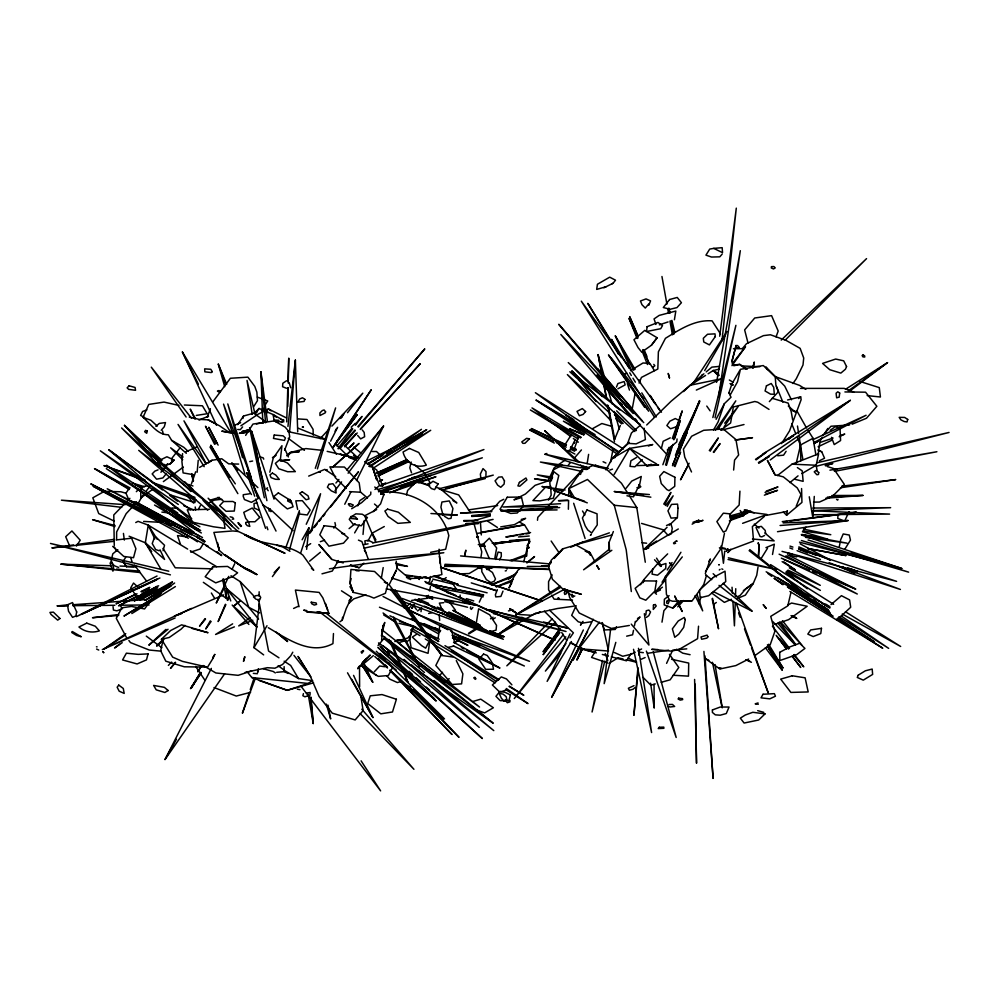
<?xml version="1.0" encoding="UTF-8"?>
<svg xmlns="http://www.w3.org/2000/svg" width="999" height="999" viewBox="0 0 999 999"><rect width="100%" height="100%" fill="white"/><g stroke="black" fill="none" stroke-linecap="round" stroke-linejoin="round"><path stroke-width="1.5" d="M529.395 542.932L529.395 539.835L492.232 543.319M609.128 549.974L609.14 542.207L613.374 531.543M116.608 539.56L116.646 531.93L126.149 513.673L136.638 502.422M259.041 606.568L259.091 599.163M259.103 596.203L259.141 591.77M123.439 533.416L124.326 540.072M287.749 406.443L288.137 387.749M288.236 383.079L288.748 358.154L287.999 381.468M568.369 509.24L568.593 500.387M568.706 495.954L568.893 488.561L582.03 470.117L592.694 465.609L606.293 469.018L621.478 483.266L627.122 492.232M485.914 475.736L486.026 471.578L483.017 468.606L480.369 474.038L480.894 478.758M286.701 421.89L287.799 387.687M735.252 602.647L734.427 625.849L732.891 601.136M735.464 596.453L735.751 588.711M267.357 412.749L267.432 411.201M837.986 514.51L837.799 518.493L844.704 521.041L849.038 511.625M370.829 492.007L370.716 494.405L361.551 502.709L351.648 508.741M758.453 556.518L758.99 545.829L758.116 542.757L759.053 544.954L758.453 556.655M333.466 633.553L332.942 643.606C310.627 655.706 287.337 638.836 268.294 627.709M739.934 491.158L739.148 505.019L729.582 514.635M814.285 496.428L812.924 518.106L809.265 496.79M350.037 583.154L353.346 592.37L350.037 583.154L350.936 569.467L374.55 571.478L387.899 584.303L385.389 593.281L373.888 598.114L369.131 596.128L353.346 592.37L349.925 586.6M510.002 700.349L509.89 701.86L507.305 702.722L505.969 701.011M526.71 556.056L527.509 545.179L529.97 541.408M698.538 626.198L697.577 638.698L679.757 649.038L671.715 651.173L651.735 649.338L657.829 649.55M289.61 431.568L295.367 360.09L297.714 431.818M182.567 453.646L181.918 461.538L183.092 472.902L194.243 474.837M637.886 667.607L633.915 715.359L637.812 673.488M638.91 655.282L639.16 652.197M363.024 534.453L364.248 520.467M197.128 472.277L198.239 460.289M733.628 470.042L734.565 460.127L738.636 454.995L735.926 439.56L723.264 428.996L703.696 430.282L691.62 436.251L683.416 449.175L684.727 457.08L691.52 471.978M645.829 615.022L646.266 610.739L648.863 610.064L650.536 611.987L648.813 615.646L646.39 617.394M677.06 438.961L676.773 441.858L667.245 450M339.935 621.765L342.245 620.192L342.545 617.27M381.581 640.272L383.141 625.237L382.142 631.331M306.643 549.35L308.916 527.847L302.11 539.76M724.725 551.136L723.438 563.274L721.678 549.7M721.977 340.796L736.3 208.129L719.692 336.238M421.016 611.7L421.328 608.841M287.937 426.461L295.367 360.09M610.664 628.583L604.17 683.641L615.809 642.369M652.697 568.781L652.072 574.138L657.529 575.212L665.746 568.456L665.933 563.486L659.502 565.509M537.474 520.254L537.824 517.307L582.03 470.117L580.506 474.463M263.649 654.882L253.983 647.677L259.415 603.833L268.569 651.023L278.946 657.804M438.236 637.787L439.772 625.449L451.735 630.456L454.27 641.008M783.328 511.988L786.613 515.259L787.224 510.651M429.87 640.209L428.059 653.321L411.151 647.764L409.253 636.375M430.269 637.3L430.669 634.39M818.106 454.82L820.067 441.058L822.389 437.287M718.593 397.078L740.321 250.687L716.533 382.367M480.919 557.479L481.768 551.835L474.263 524.575M586.201 469.63L586.688 466.583M587.162 463.536L588.611 454.383M758.004 567.182L756.73 575.287L753.308 583.366L745.366 595.142L737.162 598.538M476.361 622.652L478.646 608.816L489.672 614.797L496.54 625.374L496.091 630.119L488.274 632.355M674.412 319.73L675.824 311.051L659.203 315.397L654.058 318.918L655.943 324.45M430.494 576.51L429.757 580.943L428.059 583.379M160.789 568.968L145.33 542.782L148.264 525.137L138.062 521.316L135.752 522.564M661.987 622.152L663.898 610.714L667.794 606.306M753.258 368.144L754.32 362.025L752.534 367.932M772.514 554.482L774.35 544.168L765.946 547.639M494.88 557.767L496.665 548.001L489.31 538.236L483.191 544.205L489.298 558.553M464.685 556.231L465.821 550.174L465.059 554.108M632.092 409.565L635.189 393.044M258.341 669.255L257.605 672.265L258.192 669.205M839.31 546.64L840.634 539.847L843.231 533.953L849.262 535.039L850.461 540.122L844.779 549.275M610.489 462.362L613.024 449.475M602.522 660.489L592.07 712L604.845 661.026M633.503 630.319L632.592 634.802L626.648 636.163M634.415 625.849L635.327 621.378M643.244 582.604L643.856 579.632L656.867 564.51L667.657 553.883M721.528 547.664L724.45 533.391M411.663 629.845L409.627 639.535L407.155 641.545L397.003 639.735M661.4 448.414L663.161 441.283L670.254 437.862M257.605 672.265L258.279 669.23M163.137 639.71L160.677 650.749L165.809 661.201L184.315 666.795L205.732 667.057M411.138 461.988L409.815 467.832L411.526 472.802M715.047 417.719L735.901 325.337L712.849 417.545M551.198 480.207L553.583 469.767L562.225 465.159M790.971 592.357L787.799 605.856L770.741 616.371L774.849 631.455L770.241 644.642L754.957 655.531M350.374 581.73L351.124 578.571M796.191 463.499L800.449 445.404L799.088 436.451M406.531 494.917L407.617 490.397L416.333 481.705L429.645 485.502M428.384 595.329L427.684 598.239L411.663 600.399M429.433 590.958L430.482 586.6M242.932 418.469L243.531 416.034L256.793 412.337M269.805 472.202L273.239 458.116L281.955 445.704L280.22 460.864L289.71 459.702L280.806 460.689M244.605 656.867L243.481 661.375L244.942 656.942M381.381 635.888L384.752 622.452L383.304 626.423M310.951 531.518L320.579 493.731L306.243 524.25M495.866 559.49L498.101 552.035L501.261 552.747L501.311 556.343L499.637 559.89M721.203 545.866L720.229 549.675L705.481 571.366M523.776 561.688L529.395 539.835M303.421 693.593L302.872 695.716L304.92 696.803L310.015 695.117L310.115 692.519L306.393 693.044M163.074 550.724L164.535 545.267L156.106 537.262M289.635 549.525L299.638 512.325M719.28 564.672L718.631 564.785L719.28 564.647M699.05 603.808L700.923 596.99M555.706 487.987L558.803 475.462L553.621 471.553L549.825 482.517L550.237 486.963M555.756 489.785L553.334 498.226L539.86 500.886L532.954 500.586L546.028 486.625L550.536 486.775M706.53 575.262L703.796 584.44L691.932 601.136M317.407 468.881L335.614 407.904L315.297 468.294M666.458 465.322L672.864 444.443M674.7 438.486L680.194 420.591L673.85 439.785M666.37 461.226L671.028 446.416M673.363 439.011L682.217 410.876L672.29 438.524M728.958 392.707L730.281 394.817L737.487 381.805L740.396 369.405L731.98 383.753L728.958 392.707L731.006 397.252L724.337 403.708L718.106 421.915L713.511 430.02M300.711 552.859L308.916 527.847M665.559 464.885L671.902 445.691M249.275 692.494L242.407 713.186L255.407 678.134M250.262 689.535L254.183 677.722M573.938 450.124L578.146 437.699M342.257 620.142L346.203 608.591L351.586 597.377L341.471 590.821M413.598 626.46L410.227 636.251L407.592 638.099L394.805 641.558M383.816 494.517L380.569 503.858L373.164 511.675M419.23 579.507L420.242 576.61M705.306 573.613L710.414 558.965L708.716 561.575M191.408 483.903L195.667 471.778M662.874 464.722L669.155 447.265M210.377 408.703L207.317 417.095L208.504 416.208L198.976 420.017M286.189 546.553L299.4 510.601M776.061 336.85L778.184 331.044L771.59 315.647L754.72 317.994L744.642 329.882L748.001 342.982M154.271 538.061L152.223 543.531L155.657 549.575L159.216 550.761M676.648 454.333L684.814 432.43L675.424 455.232M674.987 466.595L680.569 452.085L674.075 466.021M357.767 505.844L359.815 500.624L364.51 497.465M381.331 578.359L383.191 567.594M648.813 305.294L650.549 300.911L646.041 298.901L640.471 300.999L641.97 304.707L645.279 308.054L648.713 303.996M576.997 659.852L582.492 648.763L576.997 659.852L581.568 648.326M502.984 591.146L500.874 596.44L495.766 596.915L495.379 594.717L497.352 589.735M470.729 606.893L470.367 608.316L471.303 609.415L472.889 607.479M672.477 465.696L678.221 451.423L672.926 464.21M259.678 599.987L260.714 597.427L259.378 595.304L255.432 595.741M616.433 387.137L617.882 383.554L624.163 381.531L625.162 384.865L617.869 388.811M796.24 506.206L800.961 494.517L797.227 487.887L783.316 476.86L775.087 474.75L767.394 460.377L775.124 475.049M678.683 453.071L686.825 433.067L676.66 452.285M614.497 439.722L620.342 425.499M575.312 439.523L569.418 451.148M225.362 604.283L218.144 621.553L225.874 604.62M227.173 599.974L228.371 597.09M680.494 446.466L699.6 400.611L681.605 443.319M678.408 453.034L686.825 433.067M639.06 383.067L641.458 377.397L657.829 369.018L658.378 351.848L665.459 338.299C679.607 329.608 694.692 319.518 712.087 320.854L720.529 333.953M682.804 441.271L699.762 401.498L678.708 444.767M143.207 416.983L148.751 404.42L164.036 402.085L178.958 405.432M616.433 626.798L615.234 629.457L604.358 629.957L602.222 622.589M227.809 600.374L229.096 597.552M666.583 663.361L672.552 650.399M479.283 602.172L482.792 594.555M576.136 605.694L571.678 615.359L578.234 621.765L582.929 623.051L590.834 621.815M838.024 499.325L837.674 500.087L836.538 499.375M228.759 576.373L216.246 603.046L224.238 587.936M232.055 569.355L234.69 563.736M581.63 642.594L551.635 697.339L583.341 629.969M548.626 479.62L554.295 467.669L565.534 459.765M579.695 646.191L573.026 660.127L579.745 647.827M570.004 633.841L547.127 681.38L571.403 641.545M593.181 619.243L578.808 648.626L599.462 622.165M391.92 579.07L396.428 569.942L389.36 584.29M344.755 504.245L350.986 491.683M356.531 480.519L383.566 426.061L346.853 469.967M716.083 419.305L724.337 403.708M330.632 441.171L337.637 427.285M664.697 504.732L670.903 492.445L663.736 504.108M224.575 673.875L165.01 759.527L211.351 668.381M392.232 668.119L388.411 675.511L378.371 676.373L375.911 675.049M428.459 642.769L425.661 648.164L421.578 645.616L412.275 637.087L416.158 634.59M689.11 463.274L680.519 479.82L687.624 466.296M552.147 574.887L548.563 581.63L548.576 589.81L550.137 592.482M198.289 509.515L200.412 505.606M367.894 541.121L372.227 533.129L384.29 526.535M138.574 502.759L141.883 496.703M551.635 697.339L587.562 631.73M359.003 666.42L357.717 668.756L370.229 655.032L362.212 662.936M548.426 500.137L551.161 495.154L550.636 486.088M511.8 582.941L508.966 588.049L512.986 578.396L517.932 570.229L520.304 568.269M605.931 469.905L612.312 458.429L628.945 442.245M335.09 431.206L336.601 428.484M408.091 578.733L409.453 576.298M667.207 506.443L673.126 495.829L665.684 505.531M210.277 620.866L205.719 628.983L211.151 621.44M292.794 652.197L290.771 655.781L282.517 664.51L274.925 668.206L267.332 667.694L245.205 672.352M165.01 759.527L176.436 739.31M767.507 548.276L760.714 559.215M700.037 378.559L702.372 374.538M704.707 370.517L725.761 334.328M338.436 560.539L332.267 571.066L321.99 573.813M354.633 532.904L359.253 525.012M253.983 647.677L266.995 625.736M414.073 604.545L411.763 608.453L414.473 604.832M614.123 474.488L629.67 448.401L652.722 444.543L648.388 446.029M203.346 543.606L200.05 549.038L190.697 552.122M200.774 672.439L191.121 688.336L200.874 672.427M710.214 451.198L718.293 437.924L709.302 450.524M200.237 672.739L190.509 688.636L201.099 673.351M213.536 657.479L207.555 667.182L182.455 661.375L172.665 657.142L161.438 639.273L170.629 630.544L181.631 624.837L208.029 632.704L192.158 628.471M824.712 433.504L827.809 428.471M341.358 417.732L343.793 413.786L341.296 417.732M123.302 561.176L125.624 557.43M342.607 414.835L339.847 418.606M582.117 622.527L580.469 625.162L583.029 621.341M718.518 428.471L735.801 400.861L715.446 430.207M781.568 443.606L789.522 430.919L801.148 399.637L800.661 396.84L787.587 399.962M253.559 406.855L257.455 400.661L256.88 392.157L254.782 386.388L247.902 377.16L230.369 378.271L212.937 401.71M680.931 552.272L662.05 582.255L682.28 556.918M76.523 546.041L80.207 540.209L71.928 530.968L65.684 536.7L69.318 545.179M565.234 444.318L571.428 434.565M595.641 650.986L591.545 657.404L607.517 662.861M631.131 653.496L626.473 660.814L611.388 656.842M560.052 632.355L543.231 654.57L560.027 628.383M129.108 500.474L125.974 493.244L129.508 487.774M261.501 410.626L263.062 408.216M265.397 404.595L267.732 400.974L257.33 397.103M245.654 435.364L252.972 424.063L274.288 420.879L285.202 427.16L288.961 431.705L289.698 436.85L284.615 450.137L284.877 448.976L288.386 456.955M667.245 569.929L672.065 562.524M693.019 383.479L727.035 331.481M786.101 451.311L783.578 455.169L777.709 455.756M333.753 446.84L371.278 389.735L332.605 447.752M640.384 584.715L643.856 579.632M237.637 424.662L243.531 416.034M569.992 637.824L573.401 632.829L549.675 610.327M724.15 426.71L738.336 406.293L724.675 423.189M255.507 413.561L259.091 408.466L273.077 414.535L283.316 420.354L281.418 422.527M713.873 452.447L720.079 443.593L713.286 452.122M792.931 383.529L796.278 378.758L802.996 365.01L803.72 358.029L800.149 348.364L785.988 340.359L770.429 334.765L763.448 335.639L746.503 343.706L742.245 348.726M726.485 550.886L727.971 548.788L726.161 551.311M722.177 254.096L719.804 256.83L711.5 257.043L705.943 255.145L709.727 249.076L713.761 248.376L722.165 247.677L722.539 252.672L713.761 248.376M731.967 365.671L745.529 346.69L732.117 363.898M204.995 618.631L199.55 626.186L205.532 619.118M333.853 528.084L335.602 525.649L334.94 522.552M151.798 599L144.568 608.953L131.506 606.43L121.828 607.804L116.271 618.319L126.436 637.412M559.627 629.108L543.081 651.723L560.252 629.557M543.231 654.57L559.003 633.254M272.402 576.598L279.47 567.082L274.113 572.639M334.952 444.518L357.292 414.573L336.551 441.808M651.41 345.267L657.105 337.749L644.792 330.369L633.953 339.747L638.049 347.602L641.708 352.11L651.41 345.267L657.105 337.749M565.884 643.606L545.392 671.091L560.589 653.496M337.924 448.651L352.759 428.821M355.532 425.099L362.025 416.421L354.982 424.687M348.926 600.936L351.586 597.377M417.182 601.198L418.993 598.788M429.832 584.278L432.542 580.644M335.027 490.596L341.558 481.905M348.089 473.226L383.566 426.061M577.422 476.223L582.03 470.117M563.411 634.365L514.273 698.538L565.834 636.875M803.321 530.556L805.943 527.16M144.668 493.031L140.834 497.927L153.346 488.861M146.578 490.584L149.45 486.913M160.951 472.24L167.657 463.673M171.491 458.778L180.107 447.764M347.49 412.712L362.799 393.169L331.88 426.123M326.311 470.591L327.123 469.567M626.061 488.274L631.73 481.106L641.258 476.486L639.76 484.065L633.478 496.828L626.935 495.779M175.337 662.275L170.504 668.368L175.587 662.499M309.565 533.516L312.45 529.882M314.36 527.46L317.245 523.838M319.156 521.416L321.079 518.993M322.989 516.57L324.912 514.148M330.669 506.893L358.466 471.79L307.442 534.84M603.908 287.787L613.074 283.254L615.509 280.195L609.715 277.16L597.427 284.265L596.69 289.41L606.093 286.713M166.046 474.001L162.874 477.934L156.581 479.195L152.16 473.913L154.907 471.103L158.054 469.867M551.298 562.062L548.339 565.659L552.422 579.308L562.449 588.673L573.301 596.615L572.127 594.43M554.245 558.453L562.787 548.826L575.824 544.93L590.109 552.697L594.929 561.65M378.034 645.579L384.977 637.237M407.779 609.827L411.75 605.057M335.939 483.017L338.911 479.458M681.206 601.173L672.802 608.016L678.608 601.148M242.607 426.935L240.334 429.62L237.712 429.483M665.571 579.832L654.832 592.519L656.48 594.255M168.369 665.384L171.653 662.075M336.875 445.954L351.96 428.234M340.11 448.439L355.232 430.656M358.254 427.11L424.787 348.888L357.979 426.436M635.963 621.753L640.047 616.97L637.487 618.506M551.223 562.287L548.339 565.659L551.423 559.977L562.787 548.826L557.966 554.433M338.748 448.751L354.945 429.957M288.549 454.707L290.522 452.435L305.881 448.576L322.889 450.412M568.294 465.097L570.317 462.762M574.35 458.104L581.418 449.937M642.232 459.59L634.902 466.808L629.994 466.346L630.906 460.776L636.613 457.417M161.214 430.269L164.286 426.735L165.509 422.565L159.253 423.439L155.894 426.348M439.622 675.511L442.52 672.277M349.825 447.527L353.983 442.932L348.414 448.314M822.876 435.177L830.993 426.248L849.6 424.95M288.686 454.882L290.709 452.659L299.3 451.635L289.947 452.597L286.713 455.769M344.63 446.803L357.242 432.954M360.389 429.483L420.267 363.698L360.327 428.996M769.355 401.61L778.308 391.783L775.861 385.102L775.249 376.935L763.311 365.547L741.033 369.193M344.555 446.178L356.131 433.578M677.759 606.855L683.566 600.561M672.802 608.016L674.812 605.856M374.338 671.728L379.67 666.021L384.752 666.745M320.155 438.623L328.683 429.533M362.5 662.649L366.521 658.366M490.896 511.313L499.737 501.311L503.746 499.3M552.022 619.005L506.83 665.834L555.282 622.34M129.895 498.314L113.786 514.935L114.273 545.554M136.339 491.67L138.486 489.46M163.686 639.585L156.768 645.866L162.225 640.347M477.559 537.312L478.221 536.638L476.96 536.95M785.251 340.097L866.558 258.616L781.23 340.097M184.915 625.374L181.069 629.183L169.256 637.474L161.438 639.273M359.652 567.395L363.911 563.161M166.234 465.084L170.18 463.861L174.063 460.077L166.92 456.768L159.927 460.164M170.18 463.861L174.063 460.077M646.703 424.987L671.103 401.248L703.92 373.801M259.091 408.466L254.021 413.374L266.084 422.065M156.768 645.866L163.499 639.385M678.309 528.983L643.756 549.562L667.082 527.31M669.305 525.199L677.085 517.782M789.947 482.567L798.039 475.861M615.197 457.442L612.312 458.429L629.27 442.507M683.516 391.583L690.309 385.214L705.569 375.424M836.975 619.954L850.698 607.242L849.6 599.912L841.445 595.679L831.006 604.582M165.921 629.395L148.826 645.179L168.044 629.258M351.186 427.147L355.319 423.376M332.48 467.457L359.041 443.469L332.605 467.257M349.3 602.897L353.821 598.851L365.946 594.805M374.962 489.473L379.545 485.439L372.377 466.72L376.673 479.895M446.016 681.468L449.188 678.658M639.86 425.624L631.455 432.992L627.634 443.331L636.126 443.881L645.391 439.585L644.118 428.209M240.16 600.699L234.328 605.656L240.172 600.986M764.56 516.296L752.359 526.598L753.546 541.046L729.645 550.049L719.405 547.839M365.035 662.649L373.351 655.644M706.193 371.89L711.862 367.132L719.592 366.371M786.613 515.259L801.935 502.41L801.573 488.536M526.86 562.961L534.552 556.555L527.422 562.412M117.807 549.712L112.812 553.821L110.814 562.112L114.41 565.771L118.631 567.457M309.603 561.151L320.367 552.272M349.088 528.621L355.082 523.688M635.127 687.512L633.016 689.248L629.345 690.247L628.383 688.261L633.99 685.651M508.491 579.258L516.845 572.489M267.52 487.774L266.633 488.499L268.232 490.709M798.576 398.526L800.661 396.84M404.27 608.279L410.277 603.458M608.928 549.512L583.603 569.792L611.85 550.287M719.268 569.967L720.079 569.33M777.434 475.574L792.007 464.173L818.643 453.796L816.158 465.234L817.057 470.342M652.884 367.27L654.832 365.771L653.783 364.385M119.48 644.205L114.56 647.989L122.215 642.669M756.043 459.915L765.896 452.46L755.494 459.353M669.105 595.679L664.372 599.263L664.21 604.919L672.564 608.041M850.137 390.771L887.499 362.625L845.504 389.273M788.511 439.235L793.468 435.489L783.091 442.282M352.984 448.389L355.469 446.528M417.594 610.951L421.753 607.854M770.229 459.977L850.336 400.337L762.899 453.946M370.08 466.958L421.478 429.308L367.769 463.986M249.95 617.744L238.711 625.911L252.809 620.267M259.39 680.569L287.225 690.309L308.229 683.478L312 680.731M720.666 430.194L730.606 422.964L733.341 407.005L754.807 401.498L757.717 402.222L769.018 409.403M743.331 590.634L753.308 583.366L745.778 588.898L740.009 595.529L737.175 596.778M163.361 481.605L183.379 467.095M848.326 390.784L887.499 362.625M536.038 612.999L495.579 636.251L522.09 617.245M174.625 583.004L131.856 613.536L175.387 586.6M788.423 439.098L793.468 435.489M713.786 604.295L716.32 602.484M125.749 633.641L104.246 648.9L124.962 635.277M442.395 580.282L446.216 577.584M662.412 587.175L654.832 592.519L660.464 589.984M208.279 462.924L212.05 460.264L221.728 458.753L228.646 463.836L238.636 464.085M830.157 430.307L834.227 427.46M648.501 547.227L645.941 549.013L648.788 547.827M495.579 636.251L522.589 617.719M764.497 458.928L850.336 400.337M286.538 380.769L282.804 383.291L282.592 386.738L286.526 388.261M240.896 425.799L258.291 414.086L268.594 409.053L286.526 417.957M758.828 463.299L769.218 456.418L758.416 462.537M643.756 549.562L656.593 541.058M170.966 586.163L145.167 600.337L172.452 582.28M372.577 468.656L430.706 430.294L368.781 466.346M460.689 638.548L454.208 642.819L460.839 638.786M468.469 633.391L480.144 625.686M490.521 618.831L493.056 617.195M565.097 588.985L515.646 615.022L560.039 586.113M708.116 373.788L713.211 370.529L719.093 369.168M384.103 457.942L422.152 433.591L398.526 445.279M232.642 623.838L215.584 634.465L234.39 626.873M305.719 546.703L310.677 543.656M624.188 374.538L626.698 373.002M630.456 370.691L643.019 362.987L649.887 363.436L654.432 370.679M515.646 615.022L560.764 587.312M272.465 457.567L276.111 455.332M161.101 593.344L123.951 616.058L160.09 594.442M468.781 633.953L480.694 626.698M492.619 619.442L495.267 617.832M608.965 663.361L617.832 657.966M150.212 591.146L134.353 600.774L143.906 595.529M545.254 454.42L546.865 453.446M592.382 428.746L601.86 423.514L611.613 426.311M480.282 566.933L469.193 573.526L459.328 573.901M145.167 600.337L170.592 585.414M801.922 473.576L816.158 465.234L792.007 464.173M367.582 464.298L375.649 459.577M378.346 458.004L382.38 455.644M386.413 453.284L391.795 450.137M394.48 448.563L426.76 429.682L395.704 447.577M692.145 524.163L698.825 520.279L692.931 522.302M612.312 458.429L629.67 448.401L656.655 463.973M367.345 463.923L383.554 454.582M199.65 467.37L212.05 460.264M814.235 443.469L818.281 441.183L814.123 443.294M146.616 594.005L150.674 591.733M172.377 581.768L139.76 600.074L170.155 584.353M408.616 441.158L422.152 433.591M157.742 587.812L134.59 600.686L156.706 589.41M748.638 659.04L735.826 665.596L719.854 668.98L706.218 659.215M157.068 586.301L136.676 597.377L158.666 585.764M378.334 475.686L407.018 460.389M802.746 458.728L800.399 445.03L813.036 438.286L808.166 430.557M137.874 595.604L118.581 605.819L139.635 595.829M142.02 593.406L148.913 589.76M813.648 442.682L866.108 415.259L812.761 439.722M787.786 605.044L791.583 603.046L807.18 606.268L788.611 619.655L774.962 624.313M764.597 535.427L761.837 536.863L760.102 536.513L756.006 527.484L761.288 526.361L765.209 530.419L765.659 533.441M506.705 699.537L503.833 701.011L501.261 698.039L499.2 693.381L503.071 694.093L506.256 696.753L506.705 699.537L503.833 701.011M376.66 509.59L364.647 515.796L375.549 541.82M635.252 652.222L631.43 654.183L622.764 656.268L614.285 652.472M637.787 650.923L641.608 648.963M157.03 576.011L76.424 616.608L159.915 577.996M694.717 522.352L698.825 520.279M208.853 502.834L214.248 500.137L221.741 499.275M365.184 461.775L395.754 446.653M612.012 283.778L613.074 283.254M379.745 481.218L382.53 479.845L379.608 480.944M819.38 460.776L824.55 458.229L821.74 451.81L817.781 449.987M135.639 594.193L116.046 603.846L137.038 593.806M141.234 591.445L149.638 587.312M571.765 497.39L568.893 488.561L587.487 479.47L614.26 505.257L626.198 549.737L631.318 591.533M141.234 591.795L149.638 587.787M818.131 446.753L832.155 440.072M839.16 436.738L844.767 434.066L840.384 435.552M142.445 594.492L150.861 590.509M378.109 475.999L408.903 461.613M293.594 608.453L298.589 606.118M157.642 578.796L81.431 614.26L156.593 579.944M191.396 608.441L102.31 649.612L175.137 617.969M696.328 390.072L721.365 378.783L690.309 385.214M666.483 525.524L670.117 523.888M376.86 473.164L406.693 459.827M185.714 451.86L196.503 447.065M574.812 595.966L572.215 597.127L572.065 594.268M731.48 599.263L724.362 602.385L711.588 592.931M376.76 472.764L406.68 459.74M641.008 659.328L645.117 657.554M223.701 594.867L174.338 616.108L181.668 613.648M513.311 579.507L496.141 586.838L512.3 581.468M491.296 584.702L515.609 574.338M765.072 492.407L777.971 486.925L766.333 491.046M834.352 470.054L837.224 468.843L834.265 469.742M389.635 492.869L431.156 475.274L382.417 491.383M570.804 547.165L582.954 542.045M308.679 476.098L324.825 469.355L335.689 476.623M378.484 473.651L408.616 461.151M234.94 425.062L240.634 422.714M852.135 424.188L866.495 418.244L876.86 406.281L865.559 392.182L844.904 391.945M381.506 484.927L385.826 483.166L381.393 484.54M378.496 491.758L483.928 449.538L381.056 485.414M494.055 566.77L486.8 569.53L494.13 567.045M510.027 560.689L525.998 554.595M629.67 448.401L647.015 465.984L651.298 464.235M491.346 584.827L511.688 577.235M146.865 409.902L142.607 411.476L140.609 415.422L144.518 417.445M121.091 609.278L116.871 610.826L113.436 610.039L113.049 606.618M764.36 495.167L777.509 490.347L765.696 494.093M729.357 520.816L743.843 515.496L730.294 518.781L743.843 515.496M742.619 523.326L766.97 514.46L745.778 511.6L729.657 516.033M834.302 469.867L837.224 468.843M511.663 560.889L526.273 555.756M697.215 522.365L703.021 520.329L697.177 522.315M501.311 691.695L505.719 690.134M609.39 532.842L574.512 545.042L611.75 535.027M675.649 543.206L674 543.781L673.513 543.044L676.548 540.684L677.135 541.283M380.719 492.819L482.317 457.817L378.246 489.448M390.634 492.395L414.023 484.328M418.419 482.817L435.964 476.773L400.262 487.574M676.161 426.835L670.479 428.783L666.87 425.512L669.842 421.216L675.312 418.531L677.772 419.842M736.987 348.151L739.098 347.427L737.512 345.442M547.577 481.081L535.114 485.327L525.437 494.006L513.961 499.837L521.453 497.577M819.967 442.495L833.091 438.037M737.237 348.064L739.098 347.427M609.79 470.067L612.487 469.155M320.317 541.67L324.575 540.247M659.34 324.85L668.094 321.928M251.823 670.891L238.149 675.336L215.871 672.976L203.172 665.509M407.567 479.732L416.458 476.948M380.919 493.419L388.361 491.171M825.436 465.684L832.829 463.461L825.299 465.534M398.751 642.657L404.657 640.896M380.819 494.143L383.791 493.269L380.781 494.006M442.632 490.047L493.269 475.112L438.936 488.823M472.927 701.46L480.769 699.15L493.381 707.742L484.602 712.899L475.924 709.727M211.051 499.887L219.543 497.402M472.34 521.141L490.309 515.971M731.368 517.869L747.789 513.149L729.757 517.307M313.561 682.829L287.225 690.309L251.773 677.522L247.053 671.59M401.548 681.393L397.427 682.554L389.835 679.158L386.775 675.761M265.647 409.877L268.594 409.053L271.141 410.851M655.282 683.928L650.811 685.164L643.119 677.434M661.226 682.28L670.154 679.807L678.783 667.482L669.467 654.32M406.481 577.622L411.988 576.123M242.869 431.331L247.34 430.157M380.394 486.113L383.391 485.327M411.875 477.784L416.383 476.598M228.983 431.993L231.943 431.206M416.858 480.806L419.867 480.032M250.612 692.319L236.276 696.053L214.011 687.549M508.429 610.913L512.924 609.765M816.558 466.171L949.05 432.455L816.87 462.799M521.266 519.443L525.624 518.344L514.435 524.637L500.711 526.885M721.765 430.07L744.005 424.538M476.635 537.037L478.221 536.638M256.731 502.872L254.021 503.546L254.233 508.004L259.353 510.377M445.954 488.299L485.277 478.596M505.244 570.941L506.368 570.679M448.239 647.389L453.808 646.078M493.643 543.943L502.734 541.833M733.803 365.759L739.685 364.398L747.264 369.168M147.74 485.626L140.634 487.237L140.809 496.403M364.061 548.176L493.094 519.405L372.652 542.944M242.869 431.406L250.362 429.795M428.596 613.486L431.943 612.762M241.708 431.63L250.462 429.757M256.393 423.963L264.236 422.302M758.066 702.934L755.207 703.833L758.278 704.283M249.775 461.6L252.635 461.026M430.606 552.335L445.666 549.25L448.801 535.614C442.22 507.967 413.211 490.946 385.801 492.07M239.323 433.341L249.5 431.293M363.499 544.73L368.069 543.831M834.44 471.353L936.9 451.735L829.932 470.167M766.158 515.384L787.349 511.413M477.072 533.466L524.4 524.925M239.772 433.316L247.839 431.893M506.043 536.863L530.556 532.579M481.518 532.23L524.363 524.8M629.333 625.461L611.201 628.446L579.233 612.999L569.555 597.34L568.294 591.57M573.438 606.243L557.23 608.541L537.574 612.936L540.334 612.05L531.193 615.284L518.968 614.472M717.282 428.583L719.005 428.309M506.093 537.075L516.858 535.364M519.93 534.877L523.001 534.378M526.086 533.891L529.158 533.404M743.131 512.062L750.624 510.876M777.497 531.705L848.089 520.529L783.141 522.902M493.668 544.043L519.855 539.947M196.291 415.422L207.168 413.736L202.41 405.781L184.365 405.007M468.406 509.915L497.664 505.556M840.484 487.774L895.741 479.57L841.72 486.201M647.889 653.246L668.543 650.174M249.463 493.806L243.257 494.717L243.232 496.391L244.455 499.575L251.423 502.335L258.291 498.451L257.143 495.916M239.96 433.329L246.116 432.442M493.668 544.068L523.026 539.972M329.458 568.768L443.818 552.734L336.638 562.487M734.964 440.097L752.509 437.687L736.001 439.872M73.489 544.954L51.873 547.927L113.649 541.383M76.586 544.53L113.636 539.435M783.89 521.865L786.975 521.453M790.072 521.041L856.48 512.2L782.267 521.615M118.644 614.572L92.495 617.732L118.694 615.409M232.205 519.218L233.704 519.043L232.692 517.445L230.132 516.808M116.171 539.947L131.593 538.224L135.901 548.701L133.529 557.692L123.801 556.443L112.7 546.378M273.901 419.967L278.858 420.292L278.684 421.403L274.388 421.203M143.656 521.416L160.714 522.34M443.743 602.672L439.36 603.121L442.17 609.852L446.965 613.324M668.968 704.507L672.452 704.432L674.637 706.468L670.029 707.005L667.669 706.168M733.503 365.01L739.685 364.398L745.841 369.131M471.628 515.584L490.259 513.761M478.259 544.667L484.465 544.068M673.039 650.149L686.788 648.851M276.673 672.315L284.228 671.64L288.224 673.476M518.431 536.962L529.208 536.013M747.215 509.94L744.155 510.177L754.22 512.812M646.99 465.871L658.653 464.972L636.887 465.584M509.39 540.571L529.532 539.035M825.811 498.226L862.999 495.417L831.917 495.504M780.069 525.486L848.089 520.529M471.653 516.146L490.309 514.797M68.157 605.744L57.255 605.856L68.157 605.082M72.827 604.745L145.991 599.55M491.57 511.213L460.514 513.074L491.683 511.663M513.311 509.915L521.066 509.453M567.644 500.174L558.441 500.699L567.757 500.561M560.589 503.721L503.034 507.005L557.267 506.53M471.64 516.458L490.284 515.384M557.092 509.915L500.936 510.751L559.677 507.554M463.811 521.116L477.759 520.392L463.723 520.529M520.204 510.514L506.256 511.213L520.267 510.614L507.917 510.452L520.379 509.89M827.359 497.127L862.999 495.417M500.936 510.751L533.603 509.253M539.822 508.966L552.272 508.391M513.474 510.626L519.705 510.327M57.255 605.856L68.094 605.444M72.752 605.257L85.14 604.795M813.248 510.589L890.658 507.692L812.861 508.041M408.579 578.496L422.565 578.134M209.415 509.29L187.275 509.815L192.382 522.127L213.411 526.773L225.012 528.359L223.351 517.657M800.461 388.399L844.18 388.386L853.783 392.132M813.523 502.122L819.48 502.047L832.691 496.091L844.367 484.415L833.553 468.494L827.16 466.508M72.815 605.694L114.848 605.282M121.079 605.219L149.101 604.944M733.466 348.738L742.369 348.663M813.323 514.76L889.597 514.098L812.075 510.701M507.917 510.452L520.354 510.389M372.352 451.523L376.511 451.498L379.657 454.57M444.53 566.396L483.541 566.433M527.235 566.47L549.075 566.483M691.358 601.261L672.564 601.223L669.755 600.324L666.42 594.343L665.421 576.311M541.458 565.921L549.225 566.046M275.574 421.64L283.891 421.815M123.214 561.513L126.461 566.758L134.191 566.92M438.761 514.572L457.342 514.985L430.956 513.523M212.687 568.831L175.25 567.794L162.987 548.401M680.981 600.923L691.133 601.236L683.491 600.911M140.035 572.514L60.989 564.135L110.664 565.759M119.967 566.071L137.05 566.62M671.615 659.278L688.711 663.086L688.486 676.148L673.201 675.249M444.767 565.384L549.188 569.517M741.333 365.921L759.789 366.72M444.992 564.285L549.225 569.343M572.477 600.049L554.07 599.15L551.71 595.154M480.394 546.066L485.052 546.291L480.432 545.779M349.55 491.633L360.477 492.207L359.19 482.842L344.418 467.045L329.882 466.845L335.427 477.797L346.291 488.436M96.453 646.803L97.09 646.84M215.759 423.826L208.179 419.867L198.913 419.343L189.248 417.033M306.818 612.125L328.946 613.423L322.864 597.889L319.156 592.407L295.404 590.072L298.963 606.78M299.975 689.66L297.34 689.16M297.727 418.881L306.98 419.505L313.074 429.32L313.224 435.114M125.262 504.657L61.426 500.187L121.703 507.342M171.965 507.929L178.197 508.366M571.003 642.457L581.206 648.9L608.503 651.036L602.297 622.664M253.334 673.376L257.455 673.713M588.973 650.361L585.951 650.112L594.867 652.26M650.861 497.177L614.373 491.533L649.362 494.555M752.484 539.023L774.15 540.896L764.797 532.991M60.989 564.135L111.838 568.668M116.458 569.08L139.573 571.141M157.243 426.061L150.886 420.242L143.157 417.382C150.724 423.826 157.218 434.877 168.319 434.79L171.616 440.334L186.326 453.309M460.564 555.931L549.188 563.861M356.119 570.641L359.165 570.928M480.432 545.854L485.052 546.291M161.251 651.186L149.276 650.037L130.482 642.582L128.871 640.509M642.007 542.732L646.603 543.206M614.26 505.257L636.8 507.579L645.292 562.225M251.773 677.522L308.229 683.478M867.169 395.592L880.431 397.003L879.27 387.612L860.077 381.506M435.764 575.998L438.861 576.323M585.202 551.198L590.109 552.697L587.225 552.21M551.523 480.731L534.552 478.821L548.414 481.019M300.1 514.11L307.267 514.96L310.14 510.039L302.322 500.674L295.816 500.836L297.64 509.415M161.888 512.112L168.082 512.837M638.786 652.11L643.331 652.672M614.373 491.533L637.362 494.53M640.434 494.93L643.493 495.329M802.984 531.081L830.793 534.702L803.471 529.145M306.656 610.526L303.684 610.139L308.616 611.95L328.946 613.423L324.488 612.837M317.058 611.875L321.516 612.449M452.884 657.005L440.896 655.394L435.826 665.446L452.122 684.502L461.588 683.865L462.874 673.838L456.293 660.614M805.469 537.362L847.002 543.156L801.348 534.602M588.236 468.806L540.409 462.05L582.642 471.64M406.019 575.024L427.297 578.046L441.895 574.55L439.448 555.968L440.159 563.386M187.088 536.962L177.51 535.576L180.444 544.255M552.634 477.172L537.275 474.887L552.272 478.746M565.084 489.972L541.945 486.513L563.086 491.083M396.69 564.785L407.467 566.383L395.604 563.199M278.159 665.684L285.414 671.091L298.501 678.558L312.662 680.669M477.884 568.044L481.493 568.593M722.19 547.839L725.074 548.314M341.708 533.454L344.705 533.953L341.958 533.204M835.426 426.923L839.984 427.697L840.596 440.547L834.227 444.58L831.505 437.287M636.95 487.637L638.96 487.987L640.809 486.75L638.923 484.527M233.516 433.166L221.79 431.143L229.62 432.704L219.543 425.811L208.179 419.867M386.238 588.886L476.211 605.244L391.72 577.984M807.716 548.551L846.091 555.581L807.916 548.538M801.935 534.428L827.859 539.21L802.422 531.743M435.814 587.562L483.304 596.803M452.722 589.223L455.781 589.835M466.496 591.957L469.555 592.569M472.614 593.181L483.329 595.304M430.519 584.078L483.741 594.992M728.046 559.49L776.51 569.542L728.346 557.792M690.097 654.707L682.767 653.171L676.423 649.263M287.874 431.593L325.786 439.61M432.242 584.29L482.355 595.142M327.185 451.361L356.843 458.154M398.963 623.376L415.621 627.085M608.503 468.431L544.792 454.158L589.373 468.231M426.461 595.904L432.542 597.29M444.68 600.062L453.796 602.147M485.676 609.427L567.657 628.134L543.568 622.04M168.756 571.191L50.487 543.444L170.417 574.862M280.956 419.48L283.978 420.204M618.643 657.966L623.101 659.028M626.073 659.74L636.475 662.237M462.637 601.972L476.211 605.244M426.66 597.165L432.717 598.663M444.842 601.648L467.557 607.242M493.319 613.586L566.033 631.493L489.872 609.852M795.117 479.358L803.134 481.356L802.209 470.841L797.364 467.582M789.422 555.057L796.727 556.905M432.729 579.083L453.896 584.427M456.918 585.189L487.137 592.819M564.959 590.084L581.343 594.268L563.898 589.098M799.5 542.17L901.772 568.481L801.523 535.039M115.085 525.549L92.595 519.68L114.873 526.56M782.03 551.373L896.602 581.356L798.863 549.038M581.206 648.9L596.291 652.871M602.335 654.457L608.366 656.043M263.249 668.756L273.227 671.478L275.337 672.914M423.776 576.96L429.77 578.608L425.424 576.96M757.704 710.651L763.835 712.362M435.552 487.187L439.985 488.449L456.868 502.959L452.997 500.586M125.961 493.244L120.817 491.77L104.358 491.346L92.82 497.802L98.714 513.561L114.148 521.078M276.873 545.254L282.729 546.952L289.96 551.273M801.423 540.534L908.64 572.152L808.054 539.972M219.718 392.37L217.432 391.108L218.906 390.534L220.467 391.396M641.533 523.401L664.722 530.232M772.177 398.276L788.174 403.109L791.196 411.6L792.644 419.792M440.084 489.31L458.691 494.917L470.404 512.487M343.256 562.924L331.743 559.415L318.918 544.517L331.718 559.165M851.285 552.684L901.772 568.481M471.266 582.879L496.391 590.746M132.717 483.091L144.568 486.813M169.718 494.717L194.88 502.622M446.965 592.507L454.408 594.855M466.296 598.601L473.738 600.948M259.827 456.793L263.237 457.879L263.736 459.153M787.886 552.947L792.332 554.383M796.765 555.831L900.411 589.46L829.12 562.712M775.099 376.561L799.512 385.364L805.818 389.348M425.337 577.147L429.77 578.608M384.39 582.242L387.325 583.204L384.503 581.942M789.972 546.103L792.931 547.09M440.547 567.37L542.295 601.161L440.734 567.245M483.166 586.201L496.416 590.646M433.129 576.061L458.216 584.49L434.74 576.023M399.463 621.316L414.223 626.273M584.527 501.198L553.796 490.447L587.275 502.847M145.03 479.92L103.908 465.571L144.73 480.644M152.372 482.492L194.967 497.352M792.482 410.514L795.291 411.501L792.532 410.427M188.599 484.453L192.969 486.001M454.732 634.228L529.495 661.313L408.903 610.576M154.932 484.403L195.754 499.475M789.834 547.964L792.744 549.063M797.102 550.699L820.391 559.44M402.247 598.476L486.525 630.169M489.435 631.268L503.958 636.725L489.622 630.694M401.81 601.098L503.384 639.298L424.263 606.156M344.48 455.781L340.184 454.158L347.565 456.031L356.056 459.665M348.776 457.405L355.931 460.102M324.55 438.886L298.401 428.284M447.365 614.747L483.641 628.846M489.448 631.093L503.958 636.725M379.458 607.23L415.759 621.278M418.668 622.402L440.447 630.831M452.06 635.314L479.645 645.991L450.661 631.143M798.538 548.289L815.833 555.132M847.552 567.694L857.654 571.69L850.474 568.668M446.928 615.396L501.898 637.075L447.19 614.984M446.94 615.908L501.923 637.999L456.243 617.894M426.635 603.945L435.477 607.517M441.433 612.662L444.305 613.823M129.121 536.226L145.33 542.782L164.573 559.428L160.002 549.825M783.765 559.428L809.627 570.092M812.499 571.278L816.807 573.051M819.679 574.238L855.594 589.048L787.587 554.77M583.791 434.765L569.48 428.783L583.803 434.852M358.441 540.122L361.888 541.558L368.169 558.916M415.084 599.325L482.455 627.684M798.838 546.878L830.394 560.189M423.888 623.626L439.685 630.282M452.597 635.739L524.375 665.996L463.686 637.312M420.042 599.725L428.646 603.408M437.25 607.08L442.982 609.527M448.726 611.975L480.257 625.449L453.209 610.314M799.25 549.313L807.791 552.996M839.06 566.495L851.86 572.027M135.439 484.627L142.545 487.724M183.704 505.644L193.644 509.977M417.694 600.923L420.554 602.185M431.968 607.205L436.251 609.09M704.657 658.416L708.89 660.302M721.815 568.893L722.814 569.343M425.686 582.517L555.082 640.172L458.841 596.803M414.96 577.022L419.205 578.933M424.875 581.493L456.006 595.516M779.108 554.183L855.594 589.048M819.118 450.611L821.74 451.81M745.791 659.727L751.435 662.3M628.134 658.066L636.55 661.95M570.079 642.794L575.362 645.242M580.656 647.677L584.627 649.512M96.591 649.063L98.751 650.049M566.47 444.805L531.268 428.546L566.258 445.566M570.691 446.753L576.323 449.363M603.084 461.725L605.894 463.024M458.454 636.213L479.645 645.991M787.924 570.142L820.279 585.339L789.335 567.882M730.331 383.591L733.054 384.877M781.343 558.154L857.292 594.018L785.938 555.806M421.628 623.413L439.86 632.042M452.485 638.011L467.919 645.317L452.909 637.3M553.571 441.221L529.682 429.907L554.358 443.081M556.381 442.557L566.208 447.215M570.429 449.213L574.637 451.211M389.947 615.796L439.21 639.21M453.284 645.891L499.737 667.969L453.534 642.182M570.454 447.614L576.061 450.337M353.584 455.482L357.792 457.517M208.316 546.316L94.331 486.213L201.91 539.56M791.033 615.609L796.615 618.393L792.856 615.609M585.539 432.292L563.411 421.166L584.552 434.215M164.211 520.841L90.772 483.853L162.7 521.466M713.274 591.52L751.96 611.113L723.139 583.329M171.616 440.334L183.866 447.352L188.174 451.361M383.042 596.49L447.902 629.732M202.497 537.499L107.218 488.773L191.458 534.852M120.704 500.399L93.069 486.201L188.386 538.249M94.331 486.213L160.727 520.417M167.632 523.976L170.404 525.399M259.653 612.949L248.739 607.317L226.436 588.548L223.464 578.796M779.395 581.393L808.453 596.428M822.302 603.583L829.22 607.167M165.459 522.914L168.232 524.363M510.264 609.24L516.133 612.887M461.313 647.464L464.048 648.925M466.795 650.399L499.737 667.969M153.546 513.024L131.618 501.348L153.534 513.286M160.402 516.67L168.619 521.053M245.042 568.269L256.743 574.5L249.026 569.692M562.574 447.477L565.322 448.938M568.056 450.399L574.912 454.058M595.466 465.047L599.575 467.232M786.001 571.99L820.379 590.384L787.087 570.791M435.164 627.822L440.621 630.731M199.363 535.976L136.276 502.247L181.194 527.047M204.957 541.433L196.741 537.012L204.483 542.207M800.149 543.856L830.157 560.027M842.432 566.633L854.707 573.251M420.966 481.855L426.248 484.702L430.132 482.817L424.563 473.076M747.352 659.977L750.099 661.463M129.246 489.547L94.568 468.631L129.995 487.912M160.377 517.02L164.498 519.268M171.341 523.001L174.088 524.487M730.281 383.666L732.904 385.102M428.546 597.04L432.629 599.288M453.047 610.501L480.257 625.449M183.916 528.546L192.095 533.041M243.731 567.582L224.101 554.695L219.231 550.337L213.873 532.43L232.742 530.956L238.361 531.48L285.027 553.296L244.493 534.59C262.325 546.74 285.352 541.895 302.822 555.069L313.748 570.279L311.451 568.406M200.674 530.494L154.533 505.032L201.373 532.966M766.158 571.79L830.019 607.242M842.244 614.035L900.673 646.478L845.466 611.75M411.401 618.681L415.484 620.953M418.194 622.477L438.586 633.853M580.556 437.987L530.419 410.002L578.146 438.911M199.875 526.785L155.444 501.548L199.563 530.169M519.455 522.002L524.562 524.95L529.195 532.467M497.415 527.46L487.712 521.191M195.329 528.558L188.624 524.662L197.814 530.357M172.377 460.539L173.027 461.251L171.441 460.939M94.568 468.631L129.508 488.911M617.682 454.32L536.151 400.149L595.067 434.627M718.306 375.686L713.211 370.529L718.581 373.688M729.332 380.007L733.366 382.38M573.851 419.667L565.821 414.96L584.59 428.546M581.268 437.325L532.017 407.917L570.804 436.613M411.763 628.346L498.476 680.119M509.153 686.488L523.826 695.254L509.378 686.151M383.691 614.959L394.305 621.316L383.067 612.986M154.795 538.848L148.264 525.137L187.662 549.088M190.285 550.686L216.558 566.645M789.897 591.445L882.754 648.201L837.1 618.718M797.939 589.959L801.91 592.395M804.545 594.005L808.503 596.428M792.657 615.971L796.615 618.393M825.611 604.07L829.582 606.53M444.43 516.283L448.364 518.731L450.999 518.331L452.934 508.503L449.25 500.924L441.908 502.01L440.921 507.155L443.119 515.472M536.151 400.149L619.08 451.873M782.13 561.65L795.279 569.892L783.878 561.925M770.554 564.622L833.641 604.308M414.747 626.598L438.399 641.483M444.967 645.629L498.863 679.545M410.751 629.832L419.98 635.639M425.249 638.948L495.067 682.879M505.606 689.51L527.996 703.608L506.331 688.498M787.437 587.037L830.906 614.447M837.487 618.593L874.375 641.845L837.999 617.869M777.384 577.509L828.446 610.027M838.923 616.695L888.673 648.376L841.283 616.008M193.032 523.876L106.294 468.643L194.518 527.31M205.682 545.392L221.691 555.594L217.17 551.785M623.463 449.026L535.377 392.707L618.393 452.722M231.006 575.749L240.197 581.618L254.907 597.065M360.689 665.359L376.448 675.411L362.2 663.473M134.84 501.623L171.391 525.062M180.532 530.919L197.49 541.808M787.512 586.725L833.178 616.196M217.944 497.34L222.977 500.611M284.141 661.201L290.634 665.434L298.501 678.558M247.09 568.868L250.737 571.266M789.934 586.188L830.206 612.737M262.999 504.907L272.277 511.076L293.107 530.644M177.697 512.962L106.593 465.222L194.418 532.567M775.961 571.403L829.757 608.141M482.967 565.946L492.432 572.452L495.479 578.97L494.23 581.243L490.934 582.592L486.351 579.632L481.818 571.715L481.78 566.445M515.884 612.749L509.827 608.578L515.334 612.587M178.346 504.445L100.325 450.824L191.746 518.693M426.024 632.542L438.773 641.42M451.511 650.312L496.128 681.393M203.346 582.33L226.486 598.451L226.436 588.548L256.88 626.897L232.193 605.057L248.888 624.45M774.175 578.421L783.066 584.665L774.312 578.221M378.521 642.906L493.007 723.076L411.051 656.043M364.935 461.75L376.773 470.067L382.567 486.363M195.055 524.063L108.854 449.8L190.497 509.665M768.056 573.626L771.815 576.386M382.03 635.302L479.532 707.03L381.855 629.707M573.314 438.461L578.321 442.17M288.199 438.286L304.395 450.337M813.86 599.962L828.858 611.176M183.079 457.08L170.642 447.814L182.692 459.715M146.304 636.126L161.826 647.702M640.434 424.625L569.855 371.74L634.889 431.518M108.854 449.8L162.437 489.935M169.917 495.529L177.397 501.136M319.205 611.663L396.278 670.117L326.024 613.074M224.937 516.046L138.711 450.349L207.755 510.227M786.3 572.677L807.317 588.786M421.079 664.048L444.555 682.13L433.941 673.076M749.113 550.624L802.734 592.419L749.762 549.612M705.619 574.887L711.713 579.645M719.03 585.364L751.96 611.113M386.301 639.123L493.007 723.076M713.211 370.529L719.268 375.312M411.276 664.772L493.793 730.619L434.053 680.519M353.683 447.115L360.839 452.947M276.348 417.22L273.077 414.535L274.138 420.329M373.052 542.582L368.244 540.309L364.835 540.884L365.322 543.843M414.498 464.76L423.451 472.152M276.061 632.055L287.6 641.558L278.047 633.516M396.241 561.226L396.89 568.069L410.651 579.557M379.832 653.346L434.515 699.013L379.857 645.941M383.853 638.436L424.488 672.502M754.295 524.113L758.965 528.059M374.762 487.025L383.991 494.83M202.485 539.398L204.745 541.296M383.216 645.928L479.245 727.384L403.996 659.402M397.365 641.92L415.06 657.005M360.464 492.032L367.47 498.026M374.488 504.033L377.984 507.03M217.27 510.814L147.777 450.936L190.959 491.52M788.286 406.056L795.142 412.013M671.74 564.822L669.48 562.837L671.74 564.947M238.012 531.468L203.059 500.374L231.131 529.47M374.8 656.555L387.587 667.981M389.91 670.067L444.518 718.893L376.286 651.286M325.487 603.446L327.672 609.84M139.361 588.311L133.541 583.066L130.794 587.687L135.764 595.504M380.607 646.765L482.355 738.548L431.98 692.319M610.139 413.424L567.382 374.6L611.251 421.079M615.908 418.668L621.69 423.913M579.108 462.05L544.717 430.656L577.222 461.9M583.691 466.233L587.137 469.38M378.409 647.901L434.515 699.013M165.335 467.919L121.591 427.959L163.361 469.742M619.78 409.952L568.269 362.575L602.335 396.566M786.525 572.127L794.555 579.495M824.375 606.843L828.958 611.051M387.325 651.348L389.622 653.446M409.078 671.303L412.512 674.462M415.946 677.609L420.529 681.817M426.261 687.062L429.695 690.222M377.922 647.414L405.332 672.639M415.621 682.092L436.188 701.011L414.56 680.868M386.113 654.357L388.386 656.48M253.421 596.878L255.894 599.188M152.323 456.668L124.463 425.337L162 460.502M184.753 481.805L192.72 489.273M345.367 446.116L357.729 457.754M251.436 494.555L231.918 463.086L257.879 487.612M576.773 377.172L571.928 371.066L587.624 386.188M615.659 413.186L623.513 420.741M713.161 573.713L716.495 576.91M580.581 465.134L585.064 469.455M499.837 692.207L492.37 684.977L501.311 676.922L506.468 678.933L511.9 684.852M240.809 526.548L238.199 522.752L241.508 525.973M124.463 425.337L161.026 461.163M164.36 464.423L166.571 466.595M336.351 444.73L347.515 455.794M614.472 405.432L616.67 407.617M616.62 410.826L636.4 430.569M238.823 528.808L208.129 498.189L232.355 526.485M190.846 497.227L195.255 501.623M413.324 689.61L416.633 692.906M421.029 697.314L443.044 719.367L421.253 697.29M617.994 400.349L607.03 389.31L666.907 454.508M620.192 402.547L622.389 404.757M407.292 685.389L459.016 737.337L422.739 698.913M632.367 418.681L597.065 375.199L643.743 422.602M544.38 611.176L555.257 622.265L560.127 629.982M571.928 371.066L583.916 383.329M586.101 385.564L608.978 408.991M614.435 414.573L623.151 423.489M378.134 658.466L386.825 667.407M390.085 670.766L452.048 734.515L390.522 670.504M506.406 568.419L507.03 569.068M360.04 713.511L413.923 769.28L361.788 709.19M772.702 621.49L795.266 644.967M385.127 664.884L387.287 667.132M257.005 599.263L259.103 601.473M146.503 581.006L134.503 565.184M619.655 396.89L560.826 334.49L630.219 416.408M597.065 375.199L633.216 413.499M654.545 559.765L660.863 566.47M380.07 653.721L385.414 659.365M388.611 662.762L392.869 667.282M417.407 693.269L420.604 696.653M780.756 622.29L801.81 645.092L782.467 620.704M664.085 530.968L668.094 535.377L671.34 533.778L672.24 528.309L670.991 524.025M157.48 462.475L160.577 465.959M186.376 494.98L193.606 503.096M632.342 408.878L558.766 324.288L613.761 389.598M357.654 435.452L360.664 438.898L364.635 436.725L364.185 432.417L362.25 429.932M642.27 420.866L597.926 368.931L626.947 407.58M779.532 638.448L788.623 649.1M793.668 655.007L803.758 666.832L794.255 654.532M631.243 624.113L648.925 645.054L644.355 613.673M252.909 622.202L256.88 626.897M258.591 619.118L248.739 607.317L240.197 581.618M777.821 623.101L795.541 644.717M231.918 463.086L237.774 470.254M293.943 655.344L310.801 676.835L298.027 656.405L310.239 675.986L319.068 696.453L332.255 713.161L355.157 719.929L363.124 710.576L360.851 696.216M238.199 522.752L241.096 526.373M643.793 398.913L611.038 357.667L648.638 411.213M578.708 379.608L596.128 401.598M608.716 417.47L610.651 419.917M191.583 418.319L151.299 367.157L186.114 417.033M414.785 607.355L416.658 609.752M390.509 589.273L441.845 655.481M772.414 626.248L789.51 648.376M740.147 510.489L741.982 512.874M776.136 635.302L786.55 648.9L777.097 636.438M792.219 656.318L800.736 667.457L792.219 656.281M300.749 685.888L380.607 790.871L361.101 760.838M635.376 418.793L637.25 421.291M765.359 647.677L782.117 670.042L767.382 646.266M388.936 584.477L441.995 655.344M449.987 602.809L455.532 610.277M779.382 621.977L795.753 644.555M661.475 412.2L581.318 301.174L654.47 417.22M395.08 589.86L442.195 655.232M647.402 409.165L608.478 354.907L644.655 407.38M145.33 542.782L151.661 551.573M206.144 463.786L178.034 424.425L204.183 466.67M119.917 605.119L122.49 608.753M706.768 406.069L710.139 410.889M551.148 541.033L559.415 553.246M235.314 483.853L209.977 446.99L237.862 493.643M195.642 666.42L204.882 680.207M767.457 644.742L783.079 668.094L768.631 644.255M453.359 584.515L456.268 589.035M361.925 665.247L372.764 682.242L366.895 669.53M655.881 404.508L650.074 395.379L654.72 403.384M657.542 407.105L659.203 409.715M328.971 442.545L336.426 454.258M148.264 525.137L157.268 539.36M806.543 427.984L796.827 410.751M629.532 496.066L636.8 507.579M529.058 547.652L527.509 545.179L528.384 548.039M561.75 632.567L566.62 640.284M768.144 647.527L782.117 670.042M621.453 357.605L587.824 303.359L618.443 354.121M588.049 551.498L590.409 555.319M596.703 565.509L599.063 569.33L597.002 565.496M209.291 461.775L183.966 420.854L206.119 463.561M114.298 547.09L116.733 551.023M629.37 368.519L611.5 339.373L619.318 354.595M211.363 593.031L214.398 598.001M656.555 558.154L661.375 566.071M568.893 488.561L574.5 497.802M582.504 511.001L584.902 514.96M629.72 372.827L631.331 375.499M632.941 378.171L635.352 382.18M641.795 392.869L656.306 416.92M363.124 666.258L372.764 682.242M216.496 425.237L182.405 352.023L231.156 433.129M123.414 561.675L126.461 566.758M631.281 369.73L615.322 335.939L635.089 369.405M364.373 550.162L365.859 552.672M229.695 477.172L210.777 445.192L229.683 477.41M347.527 672.814L372.952 717.544L353.559 675.374M215.509 443.856L205.482 426.236L214.598 444.293M393.156 619.33L413.561 656.081M415.072 658.803L419.605 666.97L393.706 617.132M351.76 679.37L372.952 717.544M195.417 418.631L190.235 409.103L194.793 418.968M372.227 533.129L375.924 539.947M767.344 369.593L765.946 366.983L784.715 386.113L791.445 399.8M615.322 335.939L633.816 370.292M638.998 379.907L640.471 382.654M218.132 445.142L208.766 427.272L217.32 443.856M254.695 496.166L246.803 472.764L276.024 531.081M695.104 595.579L702.684 610.864L697.152 594.78M182.405 352.023L198.339 384.116M363.648 662.474L365.597 666.708M246.803 472.764L251.835 484.078M637.874 338.249L629.033 318.331L637.087 338.536M642.919 349.638L649.238 363.861M388.948 639.447L407.792 682.18M638.299 336.501L629.657 316.596L638.036 336.725M644.467 350.724L646.94 356.418M643.431 349.675L649.425 364.048M607.842 660.664L605.257 653.596M390.709 640.659L407.979 682.142M224.725 386.675L218.306 364.16L226.711 384.328M776.473 386.488L782.891 402.197M791.645 423.613L795.728 433.603M797.477 437.887L800.399 445.03M528.633 548.001L527.509 545.179L528.483 548.001M642.27 351.536L647.452 364.523M251.248 478.034L223.551 404.12L244.917 474.075M738.561 612.911L740.172 617.27M744.492 628.895L750.424 644.867M751.498 647.777L768.206 692.794L736.263 603.309M218.306 364.16L225.899 384.578M110.052 562.999L112.949 571.203M226.436 588.548L230.757 600.936M646.39 651.098L676.173 737.474L653.234 651.685M257.542 496.728L247.914 468.918L255.707 492.644M130.619 557.529L132.03 561.625M372.377 466.72L376.685 479.308M255.682 499.088L265.559 528.334M266.908 500.661L251.623 431.218L274.026 499.113M266.895 526.748L267.869 529.707M627.322 383.554L629.457 390.085M573.663 503.271L585.114 538.561M251.411 478.309L227.797 403.933L242.545 457.717M326.348 704.095L330.657 718.93L327.997 705.144M602.684 379.033L598.089 354.62L606.618 384.528M607.467 387.525L612.162 403.971M614.298 411.451L619.417 429.395M289.198 382.629L290.634 387.749M265.172 489.223L249.538 427.772L264.348 497.739M270.142 508.703L270.904 511.7M112.063 562.05L113.861 569.13M668.955 308.316L670.067 312.837M671.902 320.392L674.849 332.455M254.882 413.474L247.028 380.432L252.173 414.31M251.623 431.218L258.079 458.553M191.733 473.613L193.419 480.994L192.283 474.7M192.02 474.475L193.044 481.506M162.55 430.919L163.312 434.34M268.569 508.204L269.231 511.226M633.516 649.313L651.598 732.567L638.486 648.326M217.595 542.794L219.231 550.337L218.756 547.315M712.125 598.801L718.543 628.833L712.562 598.326M712.424 662.287L722.127 707.654M222.59 579.333L226.486 598.451M598.089 354.62L603.458 381.805M604.045 384.827L606.73 398.426M608.216 405.969L614.772 439.198M668.806 308.366L669.692 312.962M671.166 320.629L673.801 334.415M603.558 383.616L606.143 397.352M607.579 404.982L614.472 441.608M661.95 276.498L666.907 304.121M667.732 308.766L668.556 313.324M669.942 321.054L672.414 334.802M308.204 694.317L313.224 723.538L311.064 697.202M813.036 438.286L815.871 454.757M715.022 664.56L722.252 707.604M195.192 506.993L195.679 510.039M797.489 426.024L798.626 433.479M650.599 683.216L654.183 707.804L654.058 684.402M262.837 423.251L260.926 371.803L267.357 421.091M310.602 697.327L313.224 723.538M439.135 614.697L439.672 620.416M396.478 563.611L396.89 568.069M260.926 371.803L265.609 422.802M460.089 595.017L460.364 598.164M703.92 651.41L713.086 778.446L704.969 655.881M480.444 522.452L481.306 534.964M732.042 587.237L732.417 593.418M439.061 549.225L439.41 555.244M653.696 698.526L654.183 707.804M609.14 542.207L609.54 550.412M800.449 445.404L800.848 460.801M694.605 679.445L696.528 763.236L695.217 684.128M284.128 666.633L284.228 671.64M359.503 666.146L359.615 686.862M712.412 709.939L712.387 712.412L715.309 714.847L720.217 715.197L726.285 713.548L729.058 707.03L720.279 707.03L712.412 709.939M779.695 652.335L779.869 660.551L796.69 654.657L804.944 648.426L799.687 643.231L789.834 646.927L779.695 652.335M363.499 651.073L361.825 653.221L361.126 651.91L363.261 650.474L363.499 651.073M674.924 477.297L674.725 486.351L669.005 490.659L666.882 489.597L661.263 483.553L659.64 476.323L663.848 471.565L674.924 477.297M558.079 598.114L558.841 598.214L558.079 598.114M235.327 502.872L234.303 511.051L226.061 511.288L219.643 505.569L223.551 501.523L232.892 501.486L235.327 502.872M566.833 590.159L566.308 593.793L564.76 594.442L564.273 592.707L565.372 590.721L566.833 590.159M574.562 442.27L574.2 443.044L574.562 442.27M677.996 508.304L677.384 517.682L671.041 518.106L667.931 510.851L671.503 504.395L677.547 504.12L677.996 508.304M504.458 480.806L504.108 484.065L500.749 487.312L497.639 485.139L495.067 480.856L498.651 477.147L502.047 476.835L504.458 480.806M839.684 393.032L839.185 397.127L836.638 397.814L836.088 393.219L837.799 391.808L839.684 393.032M647.115 326.685L646.503 331.531L660.726 328.696L662.487 325.599L657.941 322.452L647.115 326.685M818.73 472.477L818.481 474.463L816.882 474.75L814.235 471.84L815.921 470.517L818.73 472.477M821.478 628.321L820.778 633.566L813.211 636.563L807.829 634.103L810.701 629.932L821.478 628.321M653.458 605.069L653.246 609.44L656.218 605.993L655.232 604.457L653.458 605.069M590.496 535.164L591.158 534.453L590.496 535.164M656.543 581.031L654.845 591.146L645.804 600.212L639.835 597.852L635.139 588.374L644.218 580.869L656.543 581.031M771.528 266.646L771.303 267.957L773.526 268.968L775.236 267.882L773.875 266.546L771.528 266.646M76.686 611.937L75.887 615.971L72.565 617.345L68.556 611.288L67.47 604.795L72.502 602.584L76.686 611.937M685.302 619.567L683.691 627.36L678.696 634.24L674.762 637.275L672.377 628.87L678.259 620.966L684.228 617.482L685.302 619.567M274.238 435.04L273.451 438.411L284.453 440.422L285.414 437.937L283.154 435.839L274.238 435.04M474.1 677.896L475.187 679.357L475.949 678.796L474.85 677.197L474.1 677.896M147.278 431.093L146.716 433.279L144.655 431.73L145.592 430.344L147.278 431.093M667.007 601.161L666.545 602.971L668.131 603.746L669.13 601.273L668.269 600.074L667.007 601.161M148.064 653.895L146.478 659.902L137.1 663.948L122.577 659.952L126.386 653.184L138.199 654.37L148.064 653.895M736.126 345.454L731.805 361.8L736.126 345.454M510.414 694.942L508.866 700.699L500.149 700.624L495.941 696.315L499.962 691.37L505.194 692.369L510.414 694.942M766.445 385.839L765.072 390.971L770.529 394.143L774.312 394.293L773.738 387.362L771.24 383.491L766.445 385.839M907.729 419.455L907.042 421.94L904.182 421.503L900.836 419.805L899.2 417.345L904.694 417.445L907.729 419.455M246.054 522.402L245.642 523.801L247.228 525.649L249.837 526.436L248.514 521.99L246.054 522.402M731.168 519.355L725.873 530.919L723.351 532.105L716.882 521.59L723.351 513.174L729.932 513.861L731.168 519.355M396.391 699.25L392.495 711.975L380.819 713.835L367.719 703.508L370.267 695.816L382.03 694.567L396.391 699.25M319.992 472.227L319.33 472.265L319.992 472.227M214.785 654.457L212.75 657.904L214.785 654.457M348.451 504.145L349.45 505.806L351.91 506.543L353.334 505.032L350.05 503.658L348.451 504.145M303.396 426.935L302.422 427.06L303.396 426.935M325.587 411.813L325.162 412.899L319.955 415.534L319.917 412.899L322.34 410.552L324.088 409.965L325.587 411.813M846.54 366.533L845.454 369.205L840.846 373.102L829.757 369.705L822.577 363.411L835.676 359.053L843.693 360.826L846.54 366.533M304.907 399.4L304.071 401.448L297.839 402.197L299.712 398.976L302.472 397.764L304.907 399.4M858.266 675.124L857.279 677.447L863.261 680.144L872.639 674.412L872.177 669.055L865.359 670.791L858.266 675.124M519.418 482.392L517.907 485.901L519.742 486.213L526.898 479.945L525.936 477.997L519.418 482.392M288.224 499.7L287.637 500.974L291.521 503.046L289.972 499.488L288.224 499.7M324.101 525.686L319.817 534.777L328.946 546.166L343.481 543.169L348.226 537.799L334.902 526.997L324.101 525.686M357.442 519.18L351.398 518.506L350.861 516.483L355.369 516.908L357.442 519.18M715.284 336.601L709.427 344.905L703.746 341.97L703.333 338.261L707.529 334.265L715.009 333.866L715.284 336.601M328.883 484.365L327.397 487.187L331.318 490.859L336.089 493.007L335.639 487.325L332.879 483.703L328.883 484.365M102.934 651.71L103.721 652.659L102.934 651.71M763.036 694.255L761.013 697.839L769.804 698.85L775.449 696.191L774.375 693.656L763.036 694.255M586.975 509.965L582.405 518.031L585.214 525.874L587.799 529.994L591.695 532.991L597.24 524.937L597.052 513.823L586.975 509.965M438.062 483.878L434.59 489.61L431.456 488.611L428.109 485.077L433.004 481.256L438.062 483.878M507.255 497.227L499.987 509.315L510.739 513.424L517.207 513.011L523.563 506.006L521.441 497.052L507.255 497.227M72.365 631.58L71.791 632.517L76.561 635.439L81.281 636.75L72.365 631.58M201.061 666.545L197.715 671.778L201.099 666.558M350.612 517.257L349.263 519.318L353.147 524.225L361.313 525.774L367.407 517.557L362.237 514.21L355.831 513.848L350.612 517.257M311.226 602.21L311.688 603.733L314.235 605.069L316.596 604.407L316.096 602.959L311.226 602.21M529.458 438.811L524.987 443.269L522.889 443.369L521.815 441.858L526.573 438.361L529.458 438.811M118.744 685.102L117.158 687.212L119.181 691.196L124.188 693.393L123.289 688.461L118.744 685.102M707.879 636.825L706.892 638.111L701.673 639.248L700.998 636.975L707.105 635.127L707.879 636.825M212.7 566.933L205.182 576.735L215.734 582.867L232.68 576.623L237.6 572.814L227.585 566.433L212.7 566.933M659.265 727.26L658.229 728.571L663.873 728.308L663.773 727.122L659.265 727.26M669.592 299.513L663.299 307.517L670.054 309.278L676.947 307.605L681.418 302.697L677.235 297.452L669.592 299.513M678.683 698.176L678.071 698.95L680.219 700.124L682.679 699.612L682.492 698.638L678.683 698.176M585.614 411.551L583.129 414.41L579.333 415.734L577.022 411.401L582.317 408.591L585.614 411.551M483.553 654.07L478.908 659.265L485.701 669.367L493.481 669.23L492.32 663.086L490.259 659.715L487.2 655.469L483.553 654.07M730.831 549.388L727.784 552.647L730.806 549.425M129.121 385.789L127.148 387.837L128.596 389.36L135.564 390.309L135.052 387.462L129.121 385.789M765.022 713.898L758.703 720.004L744.118 723.039L740.334 718.156L745.242 715.034L752.809 712.287L765.022 713.898M212.275 371.653L211.301 372.565L204.845 371.828L204.67 368.856L210.801 369.28L212.275 371.653M713.298 577.434L699.487 590.134L700.162 597.727L708.616 595.716L725.749 581.568L725.024 571.191L713.298 577.434M259.74 517.445L254.97 521.765L248.464 521.753L245.704 518.344L243.756 512.362L252.248 508.041L259.74 517.445M59.94 618.493L57.68 620.129L51.024 614.435L49.95 612.412L53.397 612.15L59.94 618.493M279.92 459.565L275.374 463.374L278.771 468.731L287.65 471.728L295.342 471.628L287.512 463.049L279.92 459.565M278.359 492.894L273.714 496.603L281.993 504.582L287.375 508.928L293.107 506.78L290.984 500.736L278.359 492.894M272.427 473.114L269.967 474.85L271.066 477.647L275.462 479.283L279.308 479.42L275.811 475.074L272.427 473.114M387.587 509.14L384.89 511.038L388.037 516.433L397.889 523.364L410.339 522.39L398.389 512.237L387.587 509.14M863.024 354.97L862.125 355.569L862.924 356.893L864.747 357.03L864.697 355.856L863.024 354.97M168.119 690.521L164.86 692.482L156.219 689.834L153.621 685.426L164.348 687.337L168.119 690.521M302.297 491.808L299.675 493.294L306.031 499.75L309.003 498.938L308.117 495.891L302.297 491.808M409.503 448.451L403.059 451.985C405.382 462.549 415.821 468.881 426.336 465.122L418.743 452.485L409.503 448.451M86.751 623.139L78.946 626.997C84.74 631.967 92.22 633.166 99.363 630.881L95.292 626.236L86.751 623.139M721.091 668.331L719.243 668.331L721.091 668.331M792.319 675.786L780.681 679.12L790.883 692.419L808.191 691.945L805.107 677.821L792.319 675.786M478.409 523.488L466.009 523.613L478.409 523.488M484.652 546.253L479.995 545.779L484.652 546.253M359.091 567.732L350.462 565.109L359.091 567.732M256.743 574.5L245.329 568.906L224.65 554.645L240.796 565.671L256.743 574.5M766.171 608.391L763.311 604.732L766.171 608.391M682.142 611.463L674.812 596.191L682.142 611.463M411.551 690.734L409.677 686.45L411.551 690.734M669.517 377.897L668.206 373.439L669.455 377.934"/></g></svg>
